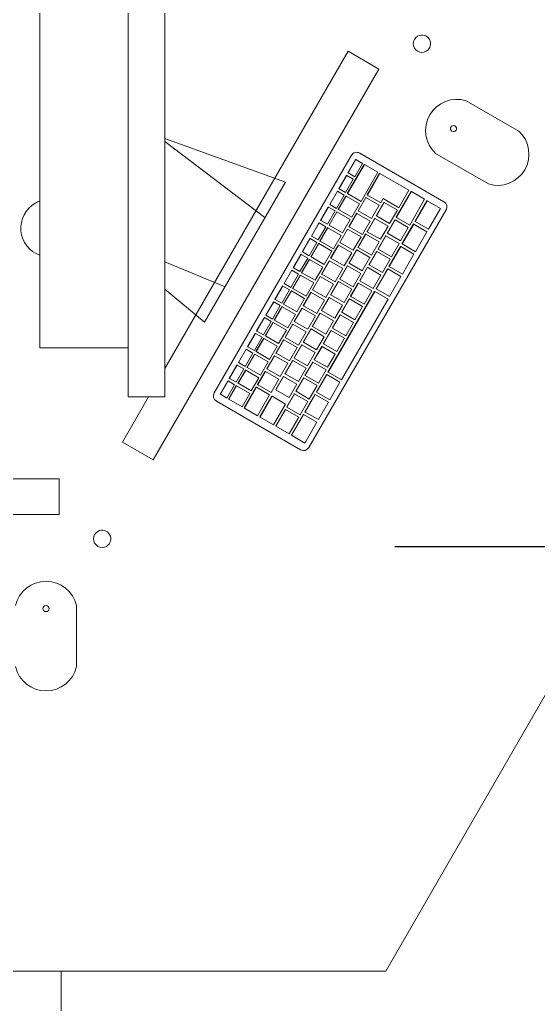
# Model space of a CAD drawing. Header units: millimetres. Extents: x 155920 to 295199, y -4084 to 97293.
# Drawn here: x 165375 to 165915, y 16456 to 17481 of the extents above; entities that cross this region are included whole.
import ezdxf

# ---------------------------------------------------------------- set-up
doc = ezdxf.new("R2010")
doc.units = ezdxf.units.MM
doc.header["$MEASUREMENT"] = 0
for name, color, linetype, lineweight in [('A-GENM', 8, 'CONTINUOUS', 9), ('E-ELEC-EQPM', 8, 'CONTINUOUS', 9), ('I-FURN', 8, 'CONTINUOUS', 9)]:
    doc.layers.add(name, color=color, linetype=linetype, lineweight=lineweight)
doc.layers.add('Social Distancing', color=7, linetype='CONTINUOUS')

msp = doc.modelspace()

# ---------------------------------------------------------------- linework, layer by layer
at = {"layer": 'A-GENM'}
for p, q in [((165894.7, 17364.8), (165839.7, 17396.5)), ((165720.3, 17339.6), (165577.5, 17092.3)), ((165716.7, 17321.4), (165724.7, 17335.3)), ((165724.9, 17335.1), (165716.9, 17321.3)), ((165724.7, 17335.3), (165724.9, 17335.1)), ((165731.8, 17331.2), (165724.9, 17335.1)), ((165816.5, 17291.3), (165728.9, 17341.9)), ((165807.9, 17341.5), (165862.9, 17309.8)), ((165716, 17299.8), (165733.5, 17330.2)), ((165733.8, 17330), (165716.3, 17299.7)), ((165723.8, 17317.3), (165731.8, 17331.2)), ((165733.5, 17330.2), (165733.8, 17330)), ((165747.8, 17321.9), (165733.8, 17330)), ((165707.2, 17305), (165715.2, 17318.8)), ((165715.4, 17318.7), (165707.4, 17304.8)), ((165714.3, 17300.8), (165722.3, 17314.7)), ((165715.2, 17318.8), (165715.4, 17318.7)), ((165722.3, 17314.7), (165715.4, 17318.7)), ((165716.7, 17321.4), (165716.9, 17321.3)), ((165716.9, 17321.3), (165723.8, 17317.3)), ((165730.3, 17291.6), (165747.8, 17321.9)), ((165736.7, 17298.3), (165749.7, 17320.8)), ((165749.9, 17320.7), (165736.9, 17298.2)), ((165749.7, 17320.8), (165749.9, 17320.7)), ((165780.1, 17303.3), (165749.9, 17320.7)), ((165707.2, 17305), (165707.4, 17304.8)), ((165707.4, 17304.8), (165714.3, 17300.8)), ((165697.7, 17288.5), (165705.7, 17302.4)), ((165705.9, 17302.2), (165697.9, 17288.4)), ((165704.8, 17284.4), (165712.8, 17298.2)), ((165705.7, 17302.4), (165705.9, 17302.2)), ((165712.8, 17298.2), (165705.9, 17302.2)), ((165706.5, 17283.4), (165714.5, 17297.3)), ((165714.8, 17297.1), (165706.8, 17283.3)), ((165714.5, 17297.3), (165714.8, 17297.1)), ((165728.6, 17289.1), (165714.8, 17297.1)), ((165716, 17299.8), (165716.3, 17299.7)), ((165716.3, 17299.7), (165730.3, 17291.6)), ((165727.2, 17281.9), (165735.2, 17295.7)), ((165735.4, 17295.6), (165727.4, 17281.7)), ((165735.2, 17295.7), (165735.4, 17295.6)), ((165749.3, 17287.6), (165735.4, 17295.6)), ((165736.7, 17298.3), (165736.9, 17298.2)), ((165736.9, 17298.2), (165750.8, 17290.2)), ((165750.8, 17290.2), (165753.3, 17294.5)), ((165753.3, 17294.5), (165769.6, 17285.1)), ((165767, 17275.1), (165782.5, 17301.9)), ((165782.7, 17301.8), (165767.2, 17274.9)), ((165769.6, 17285.1), (165780.1, 17303.3)), ((165781, 17266.9), (165796.5, 17293.8)), ((165782.5, 17301.9), (165782.7, 17301.8)), ((165796.5, 17293.8), (165782.7, 17301.8)), ((165688.2, 17272.1), (165696.2, 17285.9)), ((165696.4, 17285.8), (165688.4, 17271.9)), ((165696.2, 17285.9), (165696.4, 17285.8)), ((165703.3, 17281.8), (165696.4, 17285.8)), ((165697.7, 17288.5), (165697.9, 17288.4)), ((165697.9, 17288.4), (165704.8, 17284.4)), ((165706.5, 17283.4), (165706.8, 17283.3)), ((165706.8, 17283.3), (165720.6, 17275.3)), ((165720.6, 17275.3), (165728.6, 17289.1)), ((165741.3, 17273.7), (165749.3, 17287.6)), ((165746.1, 17276.7), (165754.1, 17290.6)), ((165754.3, 17290.4), (165746.3, 17276.6)), ((165754.1, 17290.6), (165754.3, 17290.4)), ((165768.1, 17282.5), (165754.3, 17290.4)), ((165786.4, 17270.8), (165798.9, 17292.4)), ((165799.1, 17292.3), (165786.6, 17270.7)), ((165798.9, 17292.4), (165799.1, 17292.3)), ((165812.9, 17284.3), (165799.1, 17292.3)), ((165800.4, 17262.7), (165812.9, 17284.3)), ((165676.1, 17035.4), (165818.9, 17282.7)), ((165695.3, 17267.9), (165703.3, 17281.8)), ((165697, 17266.9), (165705, 17280.8)), ((165705.3, 17280.7), (165697.3, 17266.8)), ((165705, 17280.8), (165705.3, 17280.7)), ((165719.1, 17272.7), (165705.3, 17280.7)), ((165711.1, 17258.8), (165719.1, 17272.7)), ((165717.7, 17265.4), (165725.7, 17279.3)), ((165725.9, 17279.1), (165717.9, 17265.3)), ((165725.7, 17279.3), (165725.9, 17279.1)), ((165739.8, 17271.1), (165725.9, 17279.1)), ((165727.2, 17281.9), (165727.4, 17281.7)), ((165727.4, 17281.7), (165741.3, 17273.7)), ((165736.6, 17260.3), (165744.6, 17274.1)), ((165744.8, 17274), (165736.8, 17260.1)), ((165744.6, 17274.1), (165744.8, 17274)), ((165758.6, 17266), (165744.8, 17274)), ((165746.1, 17276.7), (165746.3, 17276.6)), ((165746.3, 17276.6), (165760.1, 17268.6)), ((165760.1, 17268.6), (165768.1, 17282.5)), ((165767, 17275.1), (165767.2, 17274.9)), ((165767.2, 17274.9), (165781, 17266.9)), ((165678.7, 17255.6), (165686.7, 17269.5)), ((165686.9, 17269.3), (165678.9, 17255.5)), ((165685.8, 17251.5), (165693.8, 17265.3)), ((165686.7, 17269.5), (165686.9, 17269.3)), ((165693.8, 17265.3), (165686.9, 17269.3)), ((165687.5, 17250.5), (165695.5, 17264.3)), ((165695.8, 17264.2), (165687.8, 17250.3)), ((165688.2, 17272.1), (165688.4, 17271.9)), ((165688.4, 17271.9), (165695.3, 17267.9)), ((165695.5, 17264.3), (165695.8, 17264.2)), ((165709.6, 17256.2), (165695.8, 17264.2)), ((165697, 17266.9), (165697.3, 17266.8)), ((165697.3, 17266.8), (165711.1, 17258.8)), ((165708.2, 17249), (165716.2, 17262.8)), ((165716.4, 17262.7), (165708.4, 17248.8)), ((165716.2, 17262.8), (165716.4, 17262.7)), ((165730.3, 17254.7), (165716.4, 17262.7)), ((165717.7, 17265.4), (165717.9, 17265.3)), ((165717.9, 17265.3), (165731.8, 17257.3)), ((165731.8, 17257.3), (165739.8, 17271.1)), ((165750.6, 17252.2), (165758.6, 17266)), ((165757.5, 17258.6), (165765.5, 17272.5)), ((165765.7, 17272.3), (165757.7, 17258.5)), ((165765.5, 17272.5), (165765.7, 17272.3)), ((165779.5, 17264.3), (165765.7, 17272.3)), ((165771.5, 17250.5), (165779.5, 17264.3)), ((165772.9, 17247.4), (165784.9, 17268.2)), ((165785.1, 17268.1), (165773.1, 17247.3)), ((165784.9, 17268.2), (165785.1, 17268.1)), ((165798.9, 17260.1), (165785.1, 17268.1)), ((165786.4, 17270.8), (165786.6, 17270.7)), ((165786.6, 17270.7), (165800.4, 17262.7)), ((165669.2, 17239.2), (165677.2, 17253)), ((165677.4, 17252.9), (165669.4, 17239)), ((165677.2, 17253), (165677.4, 17252.9)), ((165684.3, 17248.9), (165677.4, 17252.9)), ((165678.7, 17255.6), (165678.9, 17255.5)), ((165678.9, 17255.5), (165685.8, 17251.5)), ((165701.6, 17242.4), (165709.6, 17256.2)), ((165722.3, 17240.8), (165730.3, 17254.7)), ((165727.1, 17243.8), (165735.1, 17257.7)), ((165735.3, 17257.5), (165727.3, 17243.7)), ((165735.1, 17257.7), (165735.3, 17257.5)), ((165749.1, 17249.6), (165735.3, 17257.5)), ((165736.6, 17260.3), (165736.8, 17260.1)), ((165736.8, 17260.1), (165750.6, 17252.2)), ((165748, 17242.2), (165756, 17256)), ((165756.2, 17255.9), (165748.2, 17242)), ((165756, 17256), (165756.2, 17255.9)), ((165770, 17247.9), (165756.2, 17255.9)), ((165757.5, 17258.6), (165757.7, 17258.5)), ((165757.7, 17258.5), (165771.5, 17250.5)), ((165786.9, 17239.3), (165798.9, 17260.1)), ((165676.3, 17235), (165684.3, 17248.9)), ((165678, 17234), (165686, 17247.9)), ((165686.3, 17247.7), (165678.3, 17233.9)), ((165686, 17247.9), (165686.3, 17247.7)), ((165700.1, 17239.8), (165686.3, 17247.7)), ((165687.5, 17250.5), (165687.8, 17250.3)), ((165687.8, 17250.3), (165701.6, 17242.4)), ((165698.7, 17232.5), (165706.7, 17246.4)), ((165706.9, 17246.2), (165698.9, 17232.4)), ((165706.7, 17246.4), (165706.9, 17246.2)), ((165720.8, 17238.2), (165706.9, 17246.2)), ((165708.2, 17249), (165708.4, 17248.8)), ((165708.4, 17248.8), (165722.3, 17240.8)), ((165727.1, 17243.8), (165727.3, 17243.7)), ((165727.3, 17243.7), (165741.1, 17235.7)), ((165741.1, 17235.7), (165749.1, 17249.6)), ((165748, 17242.2), (165748.2, 17242)), ((165748.2, 17242), (165762, 17234)), ((165759.4, 17224), (165771.4, 17244.8)), ((165771.6, 17244.7), (165759.6, 17223.9)), ((165762, 17234), (165770, 17247.9)), ((165771.4, 17244.8), (165771.6, 17244.7)), ((165785.4, 17236.7), (165771.6, 17244.7)), ((165772.9, 17247.4), (165773.1, 17247.3)), ((165773.1, 17247.3), (165786.9, 17239.3)), ((165659.7, 17222.7), (165667.7, 17236.6)), ((165667.9, 17236.4), (165659.9, 17222.6)), ((165666.8, 17218.6), (165674.8, 17232.4)), ((165667.7, 17236.6), (165667.9, 17236.4)), ((165674.8, 17232.4), (165667.9, 17236.4)), ((165669.2, 17239.2), (165669.4, 17239)), ((165669.4, 17239), (165676.3, 17235)), ((165678, 17234), (165678.3, 17233.9)), ((165678.3, 17233.9), (165692.1, 17225.9)), ((165692.1, 17225.9), (165700.1, 17239.8)), ((165698.7, 17232.5), (165698.9, 17232.4)), ((165698.9, 17232.4), (165712.8, 17224.4)), ((165712.8, 17224.4), (165720.8, 17238.2)), ((165717.6, 17227.4), (165725.6, 17241.2)), ((165725.8, 17241.1), (165717.8, 17227.2)), ((165725.6, 17241.2), (165725.8, 17241.1)), ((165739.6, 17233.1), (165725.8, 17241.1)), ((165731.6, 17219.2), (165739.6, 17233.1)), ((165738.5, 17225.7), (165746.5, 17239.6)), ((165746.7, 17239.4), (165738.7, 17225.6)), ((165746.5, 17239.6), (165746.7, 17239.4)), ((165760.5, 17231.4), (165746.7, 17239.4)), ((165773.4, 17215.9), (165785.4, 17236.7)), ((165659.7, 17222.7), (165659.9, 17222.6)), ((165659.9, 17222.6), (165666.8, 17218.6)), ((165668.5, 17217.6), (165676.5, 17231.4)), ((165676.8, 17231.3), (165668.8, 17217.4)), ((165676.5, 17231.4), (165676.8, 17231.3)), ((165690.6, 17223.3), (165676.8, 17231.3)), ((165682.6, 17209.5), (165690.6, 17223.3)), ((165689.2, 17216), (165697.2, 17229.9)), ((165697.4, 17229.8), (165689.4, 17215.9)), ((165697.2, 17229.9), (165697.4, 17229.8)), ((165711.3, 17221.8), (165697.4, 17229.8)), ((165703.3, 17207.9), (165711.3, 17221.8)), ((165708.1, 17210.9), (165716.1, 17224.8)), ((165716.3, 17224.6), (165708.3, 17210.8)), ((165716.1, 17224.8), (165716.3, 17224.6)), ((165730.1, 17216.6), (165716.3, 17224.6)), ((165717.6, 17227.4), (165717.8, 17227.2)), ((165717.8, 17227.2), (165731.6, 17219.2)), ((165729, 17209.2), (165737, 17223.1)), ((165737.2, 17223), (165729.2, 17209.1)), ((165737, 17223.1), (165737.2, 17223)), ((165751, 17215), (165737.2, 17223)), ((165738.5, 17225.7), (165738.7, 17225.6)), ((165738.7, 17225.6), (165752.5, 17217.6)), ((165745.9, 17200.6), (165757.9, 17221.4)), ((165752.5, 17217.6), (165760.5, 17231.4)), ((165757.9, 17221.4), (165758.1, 17221.3)), ((165759.4, 17224), (165759.6, 17223.9)), ((165759.6, 17223.9), (165773.4, 17215.9)), ((165650.2, 17206.2), (165658.2, 17220.1)), ((165658.4, 17220), (165650.4, 17206.1)), ((165657.3, 17202.1), (165665.3, 17216)), ((165658.2, 17220.1), (165658.4, 17220)), ((165665.3, 17216), (165658.4, 17220)), ((165659, 17201.1), (165667, 17215)), ((165667.3, 17214.8), (165659.3, 17201)), ((165667, 17215), (165667.3, 17214.8)), ((165681.1, 17206.9), (165667.3, 17214.8)), ((165668.5, 17217.6), (165668.8, 17217.4)), ((165668.8, 17217.4), (165682.6, 17209.5)), ((165679.7, 17199.6), (165687.7, 17213.4)), ((165687.9, 17213.3), (165679.9, 17199.5)), ((165687.7, 17213.4), (165687.9, 17213.3)), ((165701.8, 17205.3), (165687.9, 17213.3)), ((165689.2, 17216), (165689.4, 17215.9)), ((165689.4, 17215.9), (165703.3, 17207.9)), ((165722.1, 17202.8), (165730.1, 17216.6)), ((165743, 17201.1), (165751, 17215)), ((165758.1, 17221.3), (165746.1, 17200.5)), ((165771.9, 17213.3), (165758.1, 17221.3)), ((165759.9, 17192.5), (165771.9, 17213.3)), ((165640.7, 17189.8), (165648.7, 17203.6)), ((165648.9, 17203.5), (165640.9, 17189.6)), ((165648.7, 17203.6), (165648.9, 17203.5)), ((165655.8, 17199.5), (165648.9, 17203.5)), ((165650.2, 17206.2), (165650.4, 17206.1)), ((165650.4, 17206.1), (165657.3, 17202.1)), ((165659, 17201.1), (165659.3, 17201)), ((165659.3, 17201), (165673.1, 17193)), ((165673.1, 17193), (165681.1, 17206.9)), ((165693.8, 17191.5), (165701.8, 17205.3)), ((165698.6, 17194.5), (165706.6, 17208.3)), ((165706.8, 17208.2), (165698.8, 17194.3)), ((165706.6, 17208.3), (165706.8, 17208.2)), ((165720.6, 17200.2), (165706.8, 17208.2)), ((165708.1, 17210.9), (165708.3, 17210.8)), ((165708.3, 17210.8), (165722.1, 17202.8)), ((165719.5, 17192.8), (165727.5, 17206.6)), ((165727.7, 17206.5), (165719.7, 17192.6)), ((165727.5, 17206.6), (165727.7, 17206.5)), ((165741.5, 17198.5), (165727.7, 17206.5)), ((165729, 17209.2), (165729.2, 17209.1)), ((165729.2, 17209.1), (165743, 17201.1)), ((165647.8, 17185.7), (165655.8, 17199.5)), ((165649.5, 17184.7), (165657.5, 17198.5)), ((165657.8, 17198.4), (165649.8, 17184.5)), ((165657.5, 17198.5), (165657.8, 17198.4)), ((165671.6, 17190.4), (165657.8, 17198.4)), ((165670.2, 17183.1), (165678.2, 17197)), ((165678.4, 17196.9), (165670.4, 17183)), ((165678.2, 17197), (165678.4, 17196.9)), ((165692.3, 17188.9), (165678.4, 17196.9)), ((165679.7, 17199.6), (165679.9, 17199.5)), ((165679.9, 17199.5), (165693.8, 17191.5)), ((165689.1, 17178), (165697.1, 17191.9)), ((165697.3, 17191.7), (165689.3, 17177.9)), ((165695.9, 17114), (165744.4, 17198)), ((165744.6, 17197.9), (165696.1, 17113.9)), ((165697.1, 17191.9), (165697.3, 17191.7)), ((165711.1, 17183.7), (165697.3, 17191.7)), ((165698.6, 17194.5), (165698.8, 17194.3)), ((165698.8, 17194.3), (165712.6, 17186.3)), ((165712.6, 17186.3), (165720.6, 17200.2)), ((165719.5, 17192.8), (165719.7, 17192.6)), ((165719.7, 17192.6), (165733.5, 17184.7)), ((165733.5, 17184.7), (165741.5, 17198.5)), ((165744.4, 17198), (165744.6, 17197.9)), ((165758.4, 17189.9), (165744.6, 17197.9)), ((165745.9, 17200.6), (165746.1, 17200.5)), ((165746.1, 17200.5), (165759.9, 17192.5)), ((165631.2, 17173.3), (165639.2, 17187.2)), ((165639.4, 17187.1), (165631.4, 17173.2)), ((165638.3, 17169.2), (165646.3, 17183.1)), ((165639.2, 17187.2), (165639.4, 17187.1)), ((165646.3, 17183.1), (165639.4, 17187.1)), ((165640, 17168.2), (165648, 17182.1)), ((165648.3, 17181.9), (165640.3, 17168.1)), ((165640.7, 17189.8), (165640.9, 17189.6)), ((165640.9, 17189.6), (165647.8, 17185.7)), ((165648, 17182.1), (165648.3, 17181.9)), ((165662.1, 17174), (165648.3, 17181.9)), ((165649.5, 17184.7), (165649.8, 17184.5)), ((165649.8, 17184.5), (165663.6, 17176.5)), ((165660.7, 17166.7), (165668.7, 17180.5)), ((165668.9, 17180.4), (165660.9, 17166.5)), ((165663.6, 17176.5), (165671.6, 17190.4)), ((165668.7, 17180.5), (165668.9, 17180.4)), ((165682.8, 17172.4), (165668.9, 17180.4)), ((165670.2, 17183.1), (165670.4, 17183)), ((165670.4, 17183), (165684.3, 17175)), ((165684.3, 17175), (165692.3, 17188.9)), ((165703.1, 17169.9), (165711.1, 17183.7)), ((165709.9, 17105.9), (165758.4, 17189.9)), ((165710, 17176.3), (165718, 17190.2)), ((165718.2, 17190.1), (165710.2, 17176.2)), ((165718, 17190.2), (165718.2, 17190.1)), ((165732, 17182.1), (165718.2, 17190.1)), ((165724, 17168.2), (165732, 17182.1)), ((165621.7, 17156.9), (165629.7, 17170.7)), ((165629.9, 17170.6), (165621.9, 17156.7)), ((165629.7, 17170.7), (165629.9, 17170.6)), ((165636.8, 17166.6), (165629.9, 17170.6)), ((165631.2, 17173.3), (165631.4, 17173.2)), ((165631.4, 17173.2), (165638.3, 17169.2)), ((165654.1, 17160.1), (165662.1, 17174)), ((165674.8, 17158.6), (165682.8, 17172.4)), ((165679.6, 17161.5), (165687.6, 17175.4)), ((165687.8, 17175.3), (165679.8, 17161.4)), ((165687.6, 17175.4), (165687.8, 17175.3)), ((165701.6, 17167.3), (165687.8, 17175.3)), ((165689.1, 17178), (165689.3, 17177.9)), ((165689.3, 17177.9), (165703.1, 17169.9)), ((165700.5, 17159.9), (165708.5, 17173.7)), ((165708.7, 17173.6), (165700.7, 17159.7)), ((165708.5, 17173.7), (165708.7, 17173.6)), ((165722.5, 17165.6), (165708.7, 17173.6)), ((165710, 17176.3), (165710.2, 17176.2)), ((165710.2, 17176.2), (165724, 17168.2)), ((165628.8, 17152.7), (165636.8, 17166.6)), ((165630.5, 17151.8), (165638.5, 17165.6)), ((165638.8, 17165.5), (165630.8, 17151.6)), ((165638.5, 17165.6), (165638.8, 17165.5)), ((165652.6, 17157.5), (165638.8, 17165.5)), ((165640, 17168.2), (165640.3, 17168.1)), ((165640.3, 17168.1), (165654.1, 17160.1)), ((165651.2, 17150.2), (165659.2, 17164.1)), ((165659.4, 17163.9), (165651.4, 17150.1)), ((165659.2, 17164.1), (165659.4, 17163.9)), ((165673.3, 17156), (165659.4, 17163.9)), ((165660.7, 17166.7), (165660.9, 17166.5)), ((165660.9, 17166.5), (165674.8, 17158.6)), ((165679.6, 17161.5), (165679.8, 17161.4)), ((165679.8, 17161.4), (165693.6, 17153.4)), ((165693.6, 17153.4), (165701.6, 17167.3)), ((165700.5, 17159.9), (165700.7, 17159.7)), ((165714.5, 17151.8), (165722.5, 17165.6)), ((165612.2, 17140.4), (165620.2, 17154.3)), ((165620.4, 17154.1), (165612.4, 17140.3)), ((165619.3, 17136.3), (165627.3, 17150.2)), ((165620.2, 17154.3), (165620.4, 17154.1)), ((165627.3, 17150.2), (165620.4, 17154.1)), ((165621.7, 17156.9), (165621.9, 17156.7)), ((165621.9, 17156.7), (165628.8, 17152.7)), ((165630.5, 17151.8), (165630.8, 17151.6)), ((165630.8, 17151.6), (165644.6, 17143.6)), ((165644.6, 17143.6), (165652.6, 17157.5)), ((165651.2, 17150.2), (165651.4, 17150.1)), ((165651.4, 17150.1), (165665.3, 17142.1)), ((165665.3, 17142.1), (165673.3, 17156)), ((165670.1, 17145.1), (165678.1, 17159)), ((165678.3, 17158.8), (165670.3, 17145)), ((165678.1, 17159), (165678.3, 17158.8)), ((165692.1, 17150.8), (165678.3, 17158.8)), ((165684.1, 17137), (165692.1, 17150.8)), ((165691, 17143.4), (165699, 17157.3)), ((165699.2, 17157.1), (165691.2, 17143.3)), ((165699, 17157.3), (165699.2, 17157.1)), ((165713, 17149.2), (165699.2, 17157.1)), ((165700.7, 17159.7), (165714.5, 17151.8)), ((165612.2, 17140.4), (165612.4, 17140.3)), ((165612.4, 17140.3), (165619.3, 17136.3)), ((165621, 17135.3), (165629, 17149.2)), ((165629.3, 17149), (165621.3, 17135.2)), ((165629, 17149.2), (165629.3, 17149)), ((165643.1, 17141), (165629.3, 17149)), ((165635.1, 17127.2), (165643.1, 17141)), ((165641.7, 17133.8), (165649.7, 17147.6)), ((165649.9, 17147.5), (165641.9, 17133.6)), ((165649.7, 17147.6), (165649.9, 17147.5)), ((165663.8, 17139.5), (165649.9, 17147.5)), ((165655.8, 17125.7), (165663.8, 17139.5)), ((165660.6, 17128.6), (165668.6, 17142.5)), ((165668.8, 17142.4), (165660.8, 17128.5)), ((165668.6, 17142.5), (165668.8, 17142.4)), ((165682.6, 17134.4), (165668.8, 17142.4)), ((165670.1, 17145.1), (165670.3, 17145)), ((165670.3, 17145), (165684.1, 17137)), ((165681.5, 17127), (165689.5, 17140.8)), ((165689.7, 17140.7), (165681.7, 17126.8)), ((165689.5, 17140.8), (165689.7, 17140.7)), ((165703.5, 17132.7), (165689.7, 17140.7)), ((165691, 17143.4), (165691.2, 17143.3)), ((165691.2, 17143.3), (165705, 17135.3)), ((165705, 17135.3), (165713, 17149.2)), ((165602.7, 17124), (165610.7, 17137.8)), ((165610.9, 17137.7), (165602.9, 17123.8)), ((165609.8, 17119.8), (165617.8, 17133.7)), ((165610.7, 17137.8), (165610.9, 17137.7)), ((165617.8, 17133.7), (165610.9, 17137.7)), ((165611.5, 17118.8), (165619.5, 17132.7)), ((165619.8, 17132.6), (165611.8, 17118.7)), ((165619.5, 17132.7), (165619.8, 17132.6)), ((165633.6, 17124.6), (165619.8, 17132.6)), ((165621, 17135.3), (165621.3, 17135.2)), ((165621.3, 17135.2), (165635.1, 17127.2)), ((165632.2, 17117.3), (165640.2, 17131.2)), ((165640.4, 17131), (165632.4, 17117.2)), ((165640.2, 17131.2), (165640.4, 17131)), ((165654.3, 17123.1), (165640.4, 17131)), ((165641.7, 17133.8), (165641.9, 17133.6)), ((165641.9, 17133.6), (165655.8, 17125.7)), ((165674.6, 17120.5), (165682.6, 17134.4)), ((165695.5, 17118.9), (165703.5, 17132.7)), ((165593.2, 17107.5), (165601.2, 17121.4)), ((165601.4, 17121.2), (165593.4, 17107.4)), ((165601.2, 17121.4), (165601.4, 17121.2)), ((165608.3, 17117.2), (165601.4, 17121.2)), ((165602.7, 17124), (165602.9, 17123.8)), ((165602.9, 17123.8), (165609.8, 17119.8)), ((165611.5, 17118.8), (165611.8, 17118.7)), ((165625.6, 17110.7), (165633.6, 17124.6)), ((165646.3, 17109.2), (165654.3, 17123.1)), ((165651.1, 17112.2), (165659.1, 17126)), ((165659.3, 17125.9), (165651.3, 17112)), ((165659.1, 17126), (165659.3, 17125.9)), ((165673.1, 17117.9), (165659.3, 17125.9)), ((165660.6, 17128.6), (165660.8, 17128.5)), ((165660.8, 17128.5), (165674.6, 17120.5)), ((165672, 17110.5), (165680, 17124.4)), ((165680.2, 17124.2), (165672.2, 17110.4)), ((165680, 17124.4), (165680.2, 17124.2)), ((165694, 17116.3), (165680.2, 17124.2)), ((165681.5, 17127), (165681.7, 17126.8)), ((165681.7, 17126.8), (165695.5, 17118.9)), ((165600.3, 17103.4), (165608.3, 17117.2)), ((165602, 17102.4), (165610, 17116.3)), ((165610.3, 17116.1), (165602.3, 17102.3)), ((165610, 17116.3), (165610.3, 17116.1)), ((165624.1, 17108.1), (165610.3, 17116.1)), ((165611.8, 17118.7), (165625.6, 17110.7)), ((165622.7, 17100.9), (165630.7, 17114.7)), ((165630.9, 17114.6), (165622.9, 17100.7)), ((165630.7, 17114.7), (165630.9, 17114.6)), ((165644.8, 17106.6), (165630.9, 17114.6)), ((165632.2, 17117.3), (165632.4, 17117.2)), ((165632.4, 17117.2), (165646.3, 17109.2)), ((165641.6, 17095.7), (165649.6, 17109.6)), ((165649.8, 17109.4), (165641.8, 17095.6)), ((165649.6, 17109.6), (165649.8, 17109.4)), ((165663.6, 17101.5), (165649.8, 17109.4)), ((165651.1, 17112.2), (165651.3, 17112)), ((165651.3, 17112), (165665.1, 17104.1)), ((165665.1, 17104.1), (165673.1, 17117.9)), ((165672, 17110.5), (165672.2, 17110.4)), ((165672.2, 17110.4), (165686, 17102.4)), ((165683.9, 17093.3), (165694.4, 17111.4)), ((165694.6, 17111.3), (165684.1, 17093.1)), ((165686, 17102.4), (165694, 17116.3)), ((165694.4, 17111.4), (165694.6, 17111.3)), ((165708.4, 17103.3), (165694.6, 17111.3)), ((165695.9, 17114), (165696.1, 17113.9)), ((165696.1, 17113.9), (165709.9, 17105.9)), ((165583.7, 17091.1), (165591.7, 17104.9)), ((165591.9, 17104.8), (165583.9, 17090.9)), ((165590.8, 17086.9), (165598.8, 17100.8)), ((165591.7, 17104.9), (165591.9, 17104.8)), ((165598.8, 17100.8), (165591.9, 17104.8)), ((165592.5, 17085.9), (165600.5, 17099.8)), ((165600.8, 17099.7), (165592.8, 17085.8)), ((165593.2, 17107.5), (165593.4, 17107.4)), ((165593.4, 17107.4), (165600.3, 17103.4)), ((165600.5, 17099.8), (165600.8, 17099.7)), ((165614.6, 17091.7), (165600.8, 17099.7)), ((165602, 17102.4), (165602.3, 17102.3)), ((165602.3, 17102.3), (165616.1, 17094.3)), ((165616.1, 17094.3), (165624.1, 17108.1)), ((165622.7, 17100.9), (165622.9, 17100.7)), ((165622.9, 17100.7), (165636.8, 17092.7)), ((165636.8, 17092.7), (165644.8, 17106.6)), ((165655.6, 17087.6), (165663.6, 17101.5)), ((165662.5, 17094.1), (165670.5, 17107.9)), ((165670.7, 17107.8), (165662.7, 17093.9)), ((165670.5, 17107.9), (165670.7, 17107.8)), ((165684.5, 17099.8), (165670.7, 17107.8)), ((165676.5, 17085.9), (165684.5, 17099.8)), ((165697.9, 17085.1), (165708.4, 17103.3)), ((165583.7, 17091.1), (165583.9, 17090.9)), ((165583.9, 17090.9), (165590.8, 17086.9)), ((165606.6, 17077.8), (165614.6, 17091.7)), ((165608.7, 17076.6), (165621.2, 17098.3)), ((165621.4, 17098.1), (165608.9, 17076.5)), ((165621.2, 17098.3), (165621.4, 17098.1)), ((165635.2, 17090.2), (165621.4, 17098.1)), ((165622.7, 17068.5), (165635.2, 17090.2)), ((165625.1, 17067.2), (165637.6, 17088.8)), ((165637.8, 17088.7), (165625.3, 17067)), ((165637.6, 17088.8), (165637.8, 17088.7)), ((165651.6, 17080.7), (165637.8, 17088.7)), ((165641.6, 17095.7), (165641.8, 17095.6)), ((165641.8, 17095.6), (165655.6, 17087.6)), ((165653, 17077.6), (165661, 17091.5)), ((165661.2, 17091.3), (165653.2, 17077.5)), ((165661, 17091.5), (165661.2, 17091.3)), ((165675, 17083.3), (165661.2, 17091.3)), ((165662.5, 17094.1), (165662.7, 17093.9)), ((165662.7, 17093.9), (165676.5, 17085.9)), ((165671.9, 17072.5), (165682.4, 17090.7)), ((165682.6, 17090.5), (165672.1, 17072.3)), ((165682.4, 17090.7), (165682.6, 17090.5)), ((165696.4, 17082.6), (165682.6, 17090.5)), ((165683.9, 17093.3), (165684.1, 17093.1)), ((165684.1, 17093.1), (165697.9, 17085.1)), ((165579.8, 17083.6), (165667.4, 17033.1)), ((165592.5, 17085.9), (165592.8, 17085.8)), ((165592.8, 17085.8), (165606.6, 17077.8)), ((165639.1, 17059), (165651.6, 17080.7)), ((165667, 17069.5), (165675, 17083.3)), ((165685.9, 17064.4), (165696.4, 17082.6)), ((165608.7, 17076.6), (165608.9, 17076.5)), ((165608.9, 17076.5), (165622.7, 17068.5)), ((165641.5, 17057.7), (165651.5, 17075)), ((165651.7, 17074.9), (165641.7, 17057.5)), ((165651.5, 17075), (165651.7, 17074.9)), ((165665.5, 17066.9), (165651.7, 17074.9)), ((165653, 17077.6), (165653.2, 17077.5)), ((165653.2, 17077.5), (165667, 17069.5)), ((165657.9, 17048.2), (165670.4, 17069.9)), ((165670.6, 17069.7), (165658.1, 17048.1)), ((165670.4, 17069.9), (165670.6, 17069.7)), ((165684.4, 17061.8), (165670.6, 17069.7)), ((165671.9, 17072.5), (165672.1, 17072.3)), ((165672.1, 17072.3), (165685.9, 17064.4)), ((165625.1, 17067.2), (165625.3, 17067)), ((165625.3, 17067), (165639.1, 17059)), ((165641.5, 17057.7), (165641.7, 17057.5)), ((165641.7, 17057.5), (165655.5, 17049.6)), ((165655.5, 17049.6), (165665.5, 17066.9)), ((165671.9, 17040.1), (165684.4, 17061.8)), ((165657.9, 17048.2), (165658.1, 17048.1)), ((165658.1, 17048.1), (165671.9, 17040.1)), ((165434.2, 16807.4), (165434.2, 16870.9))]:
    msp.add_line(p, q, dxfattribs=at)
for centre, radius, start, end in [((165830, 17365.4), 32.5, 72.6804, 227.3196), ((165826.5, 17367.4), 3.16, 60, 240), ((165826.5, 17367.4), 3.16, 240, 60), ((165872.6, 17340.8), 32.5, 252.6804, 47.3196), ((165725.8, 17336.4), 6.35, 60, 150), ((165813.4, 17285.8), 6.35, 330, 60), ((165583, 17089.1), 6.35, 150, 240), ((165670.6, 17038.6), 6.35, 240, 330), ((165402.5, 16863.7), 32.5, 12.6804, 167.3196), ((165402.5, 16867.7), 3.16, 0, 180), ((165402.5, 16867.7), 3.16, 180, 0), ((165402.5, 16814.5), 32.5, 192.6804, 347.3196)]:
    msp.add_arc(centre, radius, start, end, dxfattribs=at)
at = {"layer": 'E-ELEC-EQPM'}
for p, q in [((165488.1, 17088.3), (165488.1, 17888.3)), ((165526.2, 17888.3), (165526.2, 17088.3)), ((165526.2, 17888.3), (165526.2, 17088.3)), ((165396.2, 17139.1), (165396.2, 17837.5)), ((165396.2, 17139.1), (165396.2, 17837.5)), ((165488.1, 17139.1), (165396.2, 17139.1)), ((165488.1, 17139.1), (165396.2, 17139.1)), ((165488.1, 17088.3), (165488.1, 17139.1)), ((165526.2, 17088.3), (165488.1, 17088.3)), ((165526.2, 17088.3), (165488.1, 17088.3))]:
    msp.add_line(p, q, dxfattribs=at)
at = {"layer": 'I-FURN'}
for p, q in [((165756, 16490.3), (166330.9, 17486.3)), ((165716.9, 17448), (165526.2, 17117.7)), ((165716.9, 17448), (165749, 17429.4)), ((165514.1, 17022.5), (165749, 17429.4)), ((165526.2, 17357.1), (165651.6, 17311.5)), ((165630.3, 17274.7), (165526.2, 17353.9)), ((165651.6, 17311.5), (165567.5, 17165.8)), ((165588.8, 17202.7), (165526.2, 17228.8)), ((165567.5, 17165.8), (165526.2, 17200.4)), ((165509.3, 17088.3), (165482, 17041)), ((165482, 17041), (165514.1, 17022.5)), ((165361.4, 17002.9), (165416, 17002.9)), ((165416, 17002.9), (165416, 16965.8)), ((165416, 16965.8), (164946.1, 16965.8)), ((164606, 16490.3), (165756, 16490.3))]:
    msp.add_line(p, q, dxfattribs=at)
for centre, radius, start, end in [((165793.7, 17455.8), 9, 120, 300), ((165793.7, 17455.8), 9, 300, 120), ((165406.3, 17263.8), 30, 120, 250.207), ((165406.3, 17263.8), 30, 109.793, 120), ((165460.9, 16940.3), 9, 120, 300), ((165460.9, 16940.3), 9, 300, 120)]:
    msp.add_arc(centre, radius, start, end, dxfattribs=at)
msp.add_open_spline([(165418.3, 16490.6), (165418.3, 16490.4), (165418.3, 16487.7), (165418.3, 16482.5), (165418.3, 16474.9), (165418.3, 16467.2), (165418.3, 16457.2), (165418.3, 16444.7), (165418.3, 16432.2), (165418.3, 16422.2), (165418.3, 16414.6), (165418.3, 16406.9), (165418.3, 16396.8), (165418.3, 16384.3), (165418.3, 16369.4), (165418.3, 16354.2), (165418.3, 16339.1), (165418.3, 16324.2), (165418.3, 16311.7), (165418.3, 16301.7), (165418.3, 16294.1), (165418.3, 16286.5), (165418.3, 16276.6), (165418.3, 16264.4), (165418.3, 16252), (165418.3, 16241.9), (165418.3, 16234.2), (165418.3, 16226.3), (165418.3, 16220.5), (165418.3, 16217.2), (165418.3, 16216.5)], degree=3, knots=[-0.7515277, -0.7515277, -0.7515277, -0.7515277, -0.75, -0.7321429, -0.7142857, -0.6964286, -0.6785714, -0.6428571, -0.6071429, -0.5892857, -0.5714286, -0.5535714, -0.5357143, -0.5, -0.4642857, -0.4285714, -0.3928571, -0.3571429, -0.3214286, -0.3035714, -0.2857143, -0.2678571, -0.25, -0.2142857, -0.1785714, -0.1607143, -0.1428571, -0.125, -0.1071429, -0.1022726, -0.1022726, -0.1022726, -0.1022726], dxfattribs=at)
at = {"layer": 'Social Distancing'}
msp.add_line((165765.5, 16932.3), (166565.5, 16932.3), dxfattribs=at)
msp.add_line((165765.5, 16932.3), (166565.5, 16932.3), dxfattribs=at)
msp.add_circle((166165.5, 16932.3), 1000, dxfattribs=at)
msp.add_circle((166165.5, 16932.3), 1000, dxfattribs=at)

doc.saveas('drawing.dxf')
